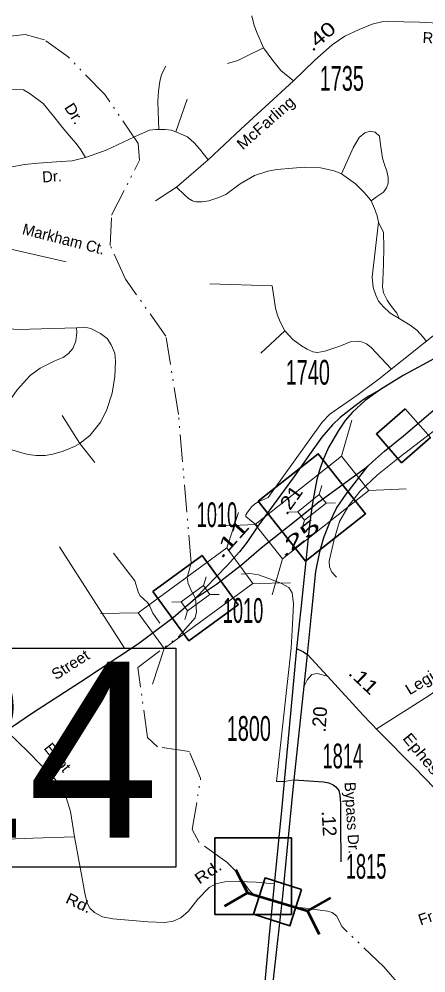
# Model space of a CAD drawing. Extents: x 583375 to 614032, y 233088 to 276691.
# Drawn here: x 606968 to 607707, y 241948 to 243682 of the extents above; entities that cross this region are included whole.
import ezdxf
from ezdxf.enums import TextEntityAlignment as Align

# ---------------------------------------------------------------- set-up
doc = ezdxf.new("R2010")
doc.units = 0
doc.header["$LTSCALE"] = 10
doc.linetypes.add('DASH_DOUBLE_DOT', pattern=[9.2, 5, -1.2, 0.3, -1.2, 0.3, -1.2])
doc.linetypes.add('LONG_DASHED', pattern=[7.5, 6, -1.5])
for name, color, linetype, lineweight in [('10', 7, 'Continuous', 40), ('11', 7, 'Continuous', 40), ('17', 7, 'Continuous', 13), ('28', 7, 'Continuous', 120), ('31', 7, 'Continuous', 35), ('32', 7, 'Continuous', 25), ('35', 7, 'Continuous', 13), ('39', 7, 'Continuous', 13), ('4', 7, 'Continuous', 35), ('47', 7, 'Continuous', 13), ('50', 7, 'Continuous', 13), ('59', 7, 'DASH_DOUBLE_DOT', 13)]:
    doc.layers.add(name, color=color, linetype=linetype, lineweight=lineweight)
doc.layers.add('8', color=7, linetype='Continuous')

msp = doc.modelspace()

# ---------------------------------------------------------------- linework, layer by layer
at = {"layer": '28', "lineweight": 25}
for p, q in [((607485.63, 242469.28), (607491.67, 242527)), ((607467.82, 242299.12), (607485.63, 242469.28))]:
    msp.add_line(p, q, dxfattribs=at)
for points in [[(607947.24, 243190.43), (607820.28, 243120.09), (607727.75, 243068.24), (607665.57, 243034.17), (607624.11, 243008.99)], [(607601.4, 242869.45), (607609.83, 242877.51), (607631.62, 242896.47), (607666.05, 242924.7), (607773.68, 243016.26), (607871.34, 243097.69), (607956.41, 243161.07)], [(607624.11, 243008.99), (607596.72, 242988.99), (607573.77, 242967.51), (607560.11, 242952.3), (607547.86, 242934.17), (607530.1, 242903.06), (607519.74, 242879.36), (607513.5, 242861.86), (607508.63, 242845.29), (607501.97, 242809.59), (607499.78, 242794.27)], [(607491.67, 242527), (607498.97, 242599.82), (607507.03, 242678.04), (607514.13, 242713.59), (607521.71, 242739.57), (607533.08, 242768.96), (607544.45, 242793.13), (607561.98, 242818.73), (607601.4, 242869.45)], [(607499.78, 242794.27), (607495.31, 242762.92), (607490.86, 242714.78), (607480.5, 242615.52), (607471.95, 242538.14)], [(607471.95, 242538.14), (607458.74, 242393.65), (607449.41, 242296.05)], [(607449.41, 242296.05), (607445.36, 242249.39), (607421.39, 242011.12), (607411.35, 241899.39), (607406.55, 241832.93), (607389.42, 241663.88), (607380.29, 241577.07), (607375.91, 241515.53), (607357.64, 241353.33), (607346.53, 241290.64)], [(607363.18, 241288.42), (607379.03, 241382), (607388.12, 241469.95), (607395.2, 241540.71), (607400.08, 241602.57), (607407.32, 241687.9), (607418.86, 241809.21), (607430.56, 241942.25), (607446.72, 242087.42), (607454.8, 242170.32), (607466.6, 242287.49), (607467.82, 242299.12)]]:
    msp.add_lwpolyline(points, dxfattribs=at)
at = {"layer": '31'}
for points in [[(607669.38, 242973.74), (607715.09, 242921.4), (607662.71, 242875.66), (607617.01, 242927.99)], [(607402.16, 242805.84), (607511.28, 242891.9), (607597.4, 242782.71), (607488.29, 242696.65)], [(607210.56, 242641.3), (607300.21, 242707.05), (607366.01, 242617.33), (607276.36, 242551.58)], [(607481.01, 242099.6), (607459.73, 242033.46), (607393.54, 242054.75), (607414.81, 242120.9)]]:
    msp.add_lwpolyline(points, close=True, dxfattribs=at)
at = {"layer": '32'}
msp.add_line((607491.67, 242527), (607528.1, 242487.4), dxfattribs=at)
for points in [[(607624.11, 243008.99), (607603.36, 242996.65), (607592.87, 242990.15), (607578.14, 242978.91), (607551.18, 242957.68), (607537.2, 242944.44), (607517.74, 242922.21), (607495.52, 242890.51), (607467.61, 242850.78), (607401.81, 242760.2)], [(607499.78, 242794.27), (607510.06, 242802.58), (607601.4, 242869.45)], [(607288.29, 242629.31), (607326.19, 242655.07), (607371.95, 242690.13), (607407.37, 242720.7), (607468.34, 242768.86), (607499.78, 242794.27)], [(607401.81, 242760.2), (607381.76, 242730.51), (607368.38, 242713.75), (607345.85, 242688.7), (607288.29, 242629.31)], [(606506.26, 241753.89), (606546.59, 241855.71), (606567.66, 241905.62), (606589.82, 241940.01), (606620.86, 241981.04), (606762.74, 242159.61), (606937.32, 242377.45), (606953.81, 242394.66), (606992.14, 242421.21), (607079.62, 242477.28), (607184.8, 242547.11), (607247.66, 242593.97), (607288.29, 242629.31)], [(607471.95, 242538.14), (607483.51, 242532.66), (607491.67, 242527)], [(607528.1, 242487.4), (607592.92, 242416.78), (607620.48, 242387.39), (607686.35, 242321.47), (607759.35, 242246.01)], [(607467.82, 242299.12), (607520.82, 242295.64), (607530.57, 242293.78)], [(607530.57, 242293.78), (607538.46, 242290.06), (607543.11, 242286.35), (607548.68, 242279.84), (607550.54, 242271.01), (607551.46, 242256.14), (607551.93, 242218.97), (607552.39, 242150.2)]]:
    msp.add_lwpolyline(points, dxfattribs=at)
at = {"layer": '35'}
for p, q in [((607427.82, 243197.16), (607314.5, 243201.06)), ((607078.22, 242910.63), (607105.38, 242875.87)), ((607159.41, 242538.31), (607041.43, 242722.66))]:
    msp.add_line(p, q, dxfattribs=at)
for points in [[(607411.97, 243629.77), (607400.26, 243656.3), (607394.71, 243670.49), (607390.39, 243687.77)], [(607466.26, 243569.77), (607505.39, 243607.19), (607536.83, 243635.57), (607559.65, 243651), (607585.54, 243663.34), (607608.97, 243672.59), (607626.86, 243676.91), (607638.57, 243677.53), (607695.3, 243676.29), (607741.39, 243674.07)], [(607411.97, 243629.77), (607381.14, 243614.96), (607365.11, 243606.94), (607346.61, 243601.39)], [(607466.26, 243569.77), (607443.42, 243588.43), (607428.62, 243606.94), (607411.97, 243629.77)], [(607221.4, 243481.05), (607219.81, 243531.63), (607221.13, 243551.11), (607223.62, 243568.75), (607226.75, 243581.55), (607234.13, 243596.76)], [(607311.51, 243426.08), (607370.35, 243481.94), (607466.26, 243569.77)], [(606906.57, 243388.87), (606864.93, 243415.83), (606859.27, 243422.01), (606854.12, 243427.16), (606850.51, 243434.89), (606849.48, 243441.59), (606850.51, 243457.05), (606863.39, 243498.28), (606877.29, 243527.66), (606888.11, 243540.02), (606898.93, 243547.75), (606912.32, 243551.88), (606943.73, 243554.45), (606975.66, 243553.42), (606988.03, 243546.21), (607011.72, 243528.69), (607030.26, 243505.5), (607048.8, 243481.79), (607062.7, 243465.81), (607071.46, 243456.02), (607080.22, 243444.69), (607088.46, 243430.26)], [(607216.38, 243481.66), (607232.87, 243481.11), (607244.42, 243480.01), (607252.67, 243477.26), (607273.02, 243536.69)], [(607088.46, 243430.26), (607126.19, 243443.69), (607177.33, 243467.9), (607194.93, 243476.16), (607204.83, 243480.01), (607216.38, 243481.66)], [(607252.67, 243477.26), (607273.57, 243467.9), (607285.67, 243457.45), (607295.57, 243446.44), (607311.51, 243426.08), (607253.77, 243376.56), (607215.83, 243351.8)], [(607553.76, 243400.77), (607574.65, 243448.09), (607585.65, 243466.8), (607596.1, 243475.61), (607605.45, 243478.36), (607614.8, 243476.71), (607622.5, 243469.55), (607624.7, 243454.15), (607628, 243429.38), (607631.84, 243417.83), (607635.69, 243405.72), (607638.44, 243394.17), (607638.44, 243383.71), (607635.14, 243375.46), (607629.65, 243367.2), (607617, 243358.95), (607607.23, 243351.62)], [(606906.57, 243388.87), (606927.77, 243403.46), (606951.46, 243412.73), (606977.72, 243417.89), (607002.45, 243419.95), (607044.16, 243423.04), (607064.25, 243424.59), (607088.46, 243430.26)], [(607343.41, 243363.35), (607369.26, 243382.61), (607395.65, 243397.47), (607419.85, 243405.72), (607435.8, 243408.47), (607464.39, 243411.23), (607486.94, 243412.88)], [(607486.94, 243412.88), (607515.26, 243411.78), (607540.01, 243406.27), (607553.76, 243400.77)], [(607553.76, 243400.77), (607579.05, 243382.61), (607593.9, 243367.2), (607602.6, 243357.67), (607607.23, 243351.62)], [(607253.77, 243376.56), (607269.17, 243362.25), (607275.77, 243356.2), (607282.92, 243351.8), (607288.97, 243350.15), (607300.52, 243349.6), (607312.61, 243351.8), (607329.11, 243357.3), (607343.41, 243363.35)], [(607607.23, 243351.62), (607613.7, 243338.04), (607618.1, 243324.28), (607620.85, 243312.73)], [(607620.85, 243312.73), (607609.3, 243212.69), (607610.95, 243193.98), (607615.9, 243180.22), (607620.85, 243169.22), (607629.1, 243159.31), (607641.74, 243147.21), (607658.24, 243137.85)], [(607620.85, 243312.73), (607629.65, 243294.13), (607630.75, 243267.72), (607629.65, 243235.8), (607628.55, 243206.64), (607628, 243195.63), (607629.65, 243184.63), (607636.24, 243171.42), (607644.49, 243159.31), (607653.84, 243147.76), (607658.24, 243137.85)], [(607072.06, 243120.9), (606966.31, 243117.8), (606943.14, 243119.34), (606935.41, 243122.43), (606929.23, 243127.59), (606926.65, 243132.74), (606926.14, 243137.38), (606930.26, 243157.99), (606952.92, 243263.64), (607053.35, 243240.96)], [(607427.82, 243197.16), (607433.69, 243156.31), (607437.29, 243144.1), (607442.1, 243131.87), (607450.6, 243115.42), (607407.15, 243074.73)], [(607658.24, 243137.85), (607678.59, 243125.86), (607690.14, 243116.5), (607701.69, 243103.85), (607707.86, 243095.98)], [(606913.1, 242916.88), (606944.68, 242980.2), (606964.25, 243008.03), (606987.94, 243034.31), (607005.97, 243047.71), (607032.75, 243060.59), (607047.69, 243066.78), (607057.47, 243073.99), (607065.2, 243083.27), (607070.86, 243096.67), (607072.41, 243112.64), (607072.06, 243120.9)], [(607078.22, 242910.63), (607097.13, 242925.57), (607116.19, 242949.79), (607127, 242972.47), (607136.79, 243001.84), (607141.42, 243032.25), (607142.97, 243060.08), (607141.42, 243075.02), (607135.24, 243089.97), (607127.52, 243101.31), (607115.67, 243110.58), (607098.16, 243119.86), (607087.34, 243121.92), (607072.06, 243120.9)], [(607450.6, 243115.42), (607465.15, 243099.51), (607480.89, 243087.91), (607491.25, 243081.79), (607501.59, 243077.49), (607510.1, 243076.28), (607523.5, 243078.69), (607550.39, 243087.71), (607571.11, 243096.19), (607582.71, 243096.8), (607590, 243095.56), (607599.13, 243091.89), (607607.65, 243085.13), (607644.32, 243045.86)], [(606913.1, 242916.88), (606931.97, 242907.54), (606954.81, 242898.9), (606972.7, 242893.34), (606984.12, 242890.56), (606998.62, 242888.71), (607014.97, 242889.02), (607028.86, 242890.87), (607047.68, 242896.74), (607068.66, 242905.38), (607078.22, 242910.63), (607046.14, 242961.26)], [(607725.48, 242936.74), (607658.14, 242885.16), (607619.22, 242853.57), (607586.6, 242823.04), (607566.61, 242797.99), (607549.78, 242768.51), (607540.31, 242735.88), (607530.84, 242696.92), (607531.89, 242686.4), (607536.1, 242676.92), (607544.52, 242667.45)], [(607223.57, 242583.89), (607210.9, 242602.19), (607205.49, 242614.99), (607201.24, 242621.72), (607187.88, 242633.33), (607184.88, 242638.82), (607178.26, 242660.78), (607139.48, 242711.45)], [(607616.76, 242391.35), (607710.97, 242451.34), (607734.56, 242467.79), (607760.3, 242487.83), (607786.12, 242515.85)], [(606947.35, 242385.92), (606984, 242349.86), (607007.21, 242326.63), (607031.65, 242302.18), (607045.08, 242284.45), (607053.03, 242266.73), (607060.97, 242241.67), (607068.3, 242195.21)], [(607068.3, 242195.21), (606992.55, 242192.77), (606944.9, 242191.54), (606928.41, 242192.16), (606915.58, 242194.6), (606908.25, 242198.88), (606897.86, 242212.33), (606884.43, 242228.22), (606869.77, 242242.28), (606855.1, 242253.89), (606844.72, 242261.84)], [(607068.3, 242195.21), (607081.61, 242123.39), (607087.11, 242092.83), (607091.39, 242075.1), (607096.28, 242065.93), (607104.58, 242057.99), (607119.24, 242050.04), (607138.18, 242046.37), (607201.96, 242040.87), (607232.5, 242039.65), (607247.77, 242042.1), (607261.82, 242048.21), (607275.26, 242060.43), (607292.36, 242082.44), (607313.13, 242103.22), (607325.35, 242109.94), (607341.6, 242113.61), (607366.04, 242114.22), (607398.41, 242113), (607431.34, 242110)]]:
    msp.add_lwpolyline(points, dxfattribs=at)
at = {"layer": '39'}
for points in [[(607933.32, 243227.56), (607898.59, 243215.49), (607842.82, 243191.05), (607808.99, 243172.14), (607744.49, 243125.66), (607621.71, 243027.99), (607583.84, 242999.57), (607532.38, 242963.74), (607518.59, 242949.32), (607420.02, 242812.4), (607400.82, 242803.84), (607394.7, 242799.71), (607389.91, 242795.41), (607381.48, 242784), (607380, 242781.03), (607379.55, 242779.44), (607380, 242777.56), (607389.91, 242769.62), (607401.81, 242760.2)], [(607371.3, 242673.14), (607386.94, 242674.26), (607402.58, 242672.02), (607421.58, 242665.31), (607443.36, 242656.93), (607457.89, 242648.55), (607464.03, 242639.05), (607466.27, 242618.92), (607464.59, 242582.04), (607462.2, 242538.61), (607435.6, 242296.05), (607449.41, 242296.05), (607467.82, 242299.12)]]:
    msp.add_lwpolyline(points, dxfattribs=at)
at = {"layer": '4', "lineweight": 25}
msp.add_lwpolyline([(606232.86, 242538.54), (607252.56, 242538.54), (607252.56, 242140.34), (606232.86, 242140.34)], close=True, dxfattribs=at)
at = {"layer": '4'}
msp.add_lwpolyline([(607323.7, 242193.41), (607462.67, 242193.41), (607462.67, 242054.34), (607323.7, 242054.34)], close=True, dxfattribs=at)
at = {"layer": '47'}
msp.add_lwpolyline([(607485.63, 242469.28), (607492.06, 242481.34), (607495.99, 242486.49), (607499.93, 242490.43), (607509.62, 242492.55), (607528.1, 242487.4)], dxfattribs=at)
at = {"layer": '50'}
for p, q in [((607572.14, 242953.15), (607553.34, 242887.72)), ((607671.01, 242828.3), (607603.01, 242825)), ((607366.45, 242785.41), (607345.26, 242720.72)), ((607396.56, 242763.55), (607328.56, 242760.25)), ((607446.22, 242700.83), (607427.43, 242635.4)), ((607460.65, 242657.01), (607392.58, 242656.21)), ((607183.99, 242602.42), (607115.92, 242601.62)), ((607231.32, 242537.91), (607210.12, 242473.22))]:
    msp.add_line(p, q, dxfattribs=at)
at = {"layer": '50', "linetype": 'LONG_DASHED'}
for p, q in [((607517.87, 242833.99), (607513.17, 242817.64)), ((607542.59, 242802.78), (607525.59, 242801.96)), ((607473.98, 242786.59), (607456.98, 242785.77)), ((607486.39, 242770.91), (607481.69, 242754.56)), ((607307.83, 242668.34), (607302.53, 242652.16)), ((607331.38, 242636.24), (607314.36, 242636.04)), ((607262.21, 242622.59), (607245.19, 242622.39)), ((607274.04, 242606.46), (607268.74, 242590.29))]:
    msp.add_line(p, q, dxfattribs=at)
at = {"layer": '50', "lineweight": 53}
for p, q in [((607341.26, 242069.61), (607382.7, 242093.47)), ((607533.29, 242084.74), (607491.84, 242060.88)), ((607513.42, 242018.2), (607491.84, 242060.88))]:
    msp.add_line(p, q, dxfattribs=at)
at = {"layer": '50'}
for points in [[(607446.22, 242700.83), (607603.01, 242825), (607553.34, 242887.72), (607396.56, 242763.55)], [(607231.32, 242537.91), (607392.58, 242656.21), (607345.26, 242720.72), (607183.99, 242602.42)]]:
    msp.add_lwpolyline(points, close=True, dxfattribs=at)
at = {"layer": '50', "linetype": 'LONG_DASHED'}
for points in [[(607486.39, 242770.91), (607525.59, 242801.96), (607513.17, 242817.64), (607473.98, 242786.59)], [(607274.04, 242606.46), (607314.36, 242636.04), (607302.53, 242652.16), (607262.21, 242622.59)]]:
    msp.add_lwpolyline(points, close=True, dxfattribs=at)
at = {"layer": '50', "lineweight": 53}
msp.add_lwpolyline([(607361.12, 242136.15), (607382.7, 242093.47), (607491.84, 242060.88)], dxfattribs=at)
at = {"layer": '59'}
for points in [[(607370.74, 242120.42), (607359.34, 242135.43), (607345.48, 242149.61), (607294.88, 242185.27), (607282.38, 242208.53), (607297.62, 242302.23), (607277.19, 242350.66), (607219, 242358.84), (607201, 242376.22), (607183.62, 242503.61), (607257.12, 242559.09), (607287.64, 242593.8), (607290.02, 242604.5), (607288.29, 242629.31), (607280.52, 242643.1), (607275.18, 242655.87), (607273.4, 242666.86), (607276.36, 242678.14), (607280.22, 242693.88), (607257.38, 242963.17), (607234.56, 243105.64), (607161.06, 243209.17), (607133.38, 243270.75), (607135.81, 243325.7), (607186.69, 243425.69), (607184.25, 243455.75), (607123.31, 243545.02), (607057.12, 243613.36), (607014.19, 243644.25), (606978.5, 243653.97), (606813.31, 243636.36)], [(607822.5, 240958.28), (607840.5, 241039.94), (607838.06, 241187), (607817.62, 241276.44), (607741.44, 241446.02), (607710.94, 241486.66), (607645.12, 241660.03), (607647.88, 241758.98), (607668.25, 241837.58), (607658.19, 241926.8), (607630.19, 241959.38), (607554.01, 242032.27), (607545.08, 242050.98), (607536.46, 242057.76), (607527.83, 242060.53), (607468.38, 242068.24), (607437.27, 242077.18), (607421.56, 242081.8), (607392.92, 242091.35), (607386.14, 242097.83), (607379.98, 242106.86), (607370.74, 242120.42)]]:
    msp.add_lwpolyline(points, dxfattribs=at)

# ---------------------------------------------------------------- texts
at = {"layer": '10'}
for s, rotation, width, p in [('Dr.', 302.546, 1.1, (607059.6, 243505.01)), ('Legion', 31.447, 1.1, (607714.88, 242475.51)), ('Rd.', 34.191, 1.25, (607316.61, 242122.96)), ('Rd.', 334.759, 1.15, (607072.13, 242066.14)), ('Frances', 19.051, 1.05, (607745.08, 242050.73))]:
    msp.add_text(s, height=20, rotation=rotation, dxfattribs=dict(at, width=width)).set_placement(p, align=Align.CENTER)
for s, rotation, p in [('Dr.', 4.326, (607028.24, 243386.21)), ('Markham Ct.', 345.666, (607046.37, 243272.59)), ('Elliot', 309.194, (607029.97, 242333.75))]:
    msp.add_text(s, height=20, rotation=rotation, dxfattribs=at).set_placement(p, align=Align.CENTER)
at = {"layer": '11'}
for s, rotation, p in [('Rd.', 357.307, (607721.36, 243637.68)), ('Bypass Dr.', 273.362, (607562.83, 242229.35))]:
    msp.add_text(s, height=20, rotation=rotation, dxfattribs=at).set_placement(p, align=Align.CENTER)
for s, rotation, width, p in [('McFarling', 41.425, 1.1, (607422.5, 243485.97)), ('Street', 32.638, 1.05, (607066.28, 242500.15)), ('Ephesus', 309.233, 1.15, (607701.38, 242327.87))]:
    msp.add_text(s, height=20, rotation=rotation, dxfattribs=dict(at, width=width)).set_placement(p, align=Align.CENTER)
at = {"layer": '17'}
for s, rotation, width, p in [('.40', 40.893, 1.3, (607523.17, 243641.46)), ('.21', 54.97, 1.15, (607469.31, 242800.69)), ('.25', 38.308, 1.9, (607482.71, 242729.24)), ('.11', 48.03, 1.7, (607361.64, 242728.69)), ('.11', 316.282, 1.25, (607585.28, 242471.67))]:
    msp.add_text(s, height=25, rotation=rotation, dxfattribs=dict(at, width=width)).set_placement(p, align=Align.CENTER)
for s, rotation, p in [('.20', 85.844, (607526.08, 242408.2)), ('.12', 273.362, (607518.69, 242218.89))]:
    msp.add_text(s, height=25, rotation=rotation, dxfattribs=at).set_placement(p, align=Align.CENTER)
at = {"layer": '4'}
msp.add_text('J124', height=320, dxfattribs=at).set_placement((606294.01, 242193.67))
at = {"layer": '8'}
for s, width, p in [('1735', 0.6, (607554.04, 243551.82)), ('1740', 0.6, (607492.28, 243017.51)), ('1010', 0.55, (607327.18, 242758.54)), ('1010', 0.55, (607374.62, 242584.5)), ('1800', 0.6, (607385.18, 242370)), ('1814', 0.55, (607555.93, 242320.05)), ('1815', 0.55, (607598.24, 242119.26))]:
    msp.add_text(s, height=45, dxfattribs=dict(at, width=width)).set_placement(p, align=Align.CENTER)

doc.saveas('drawing.dxf')
